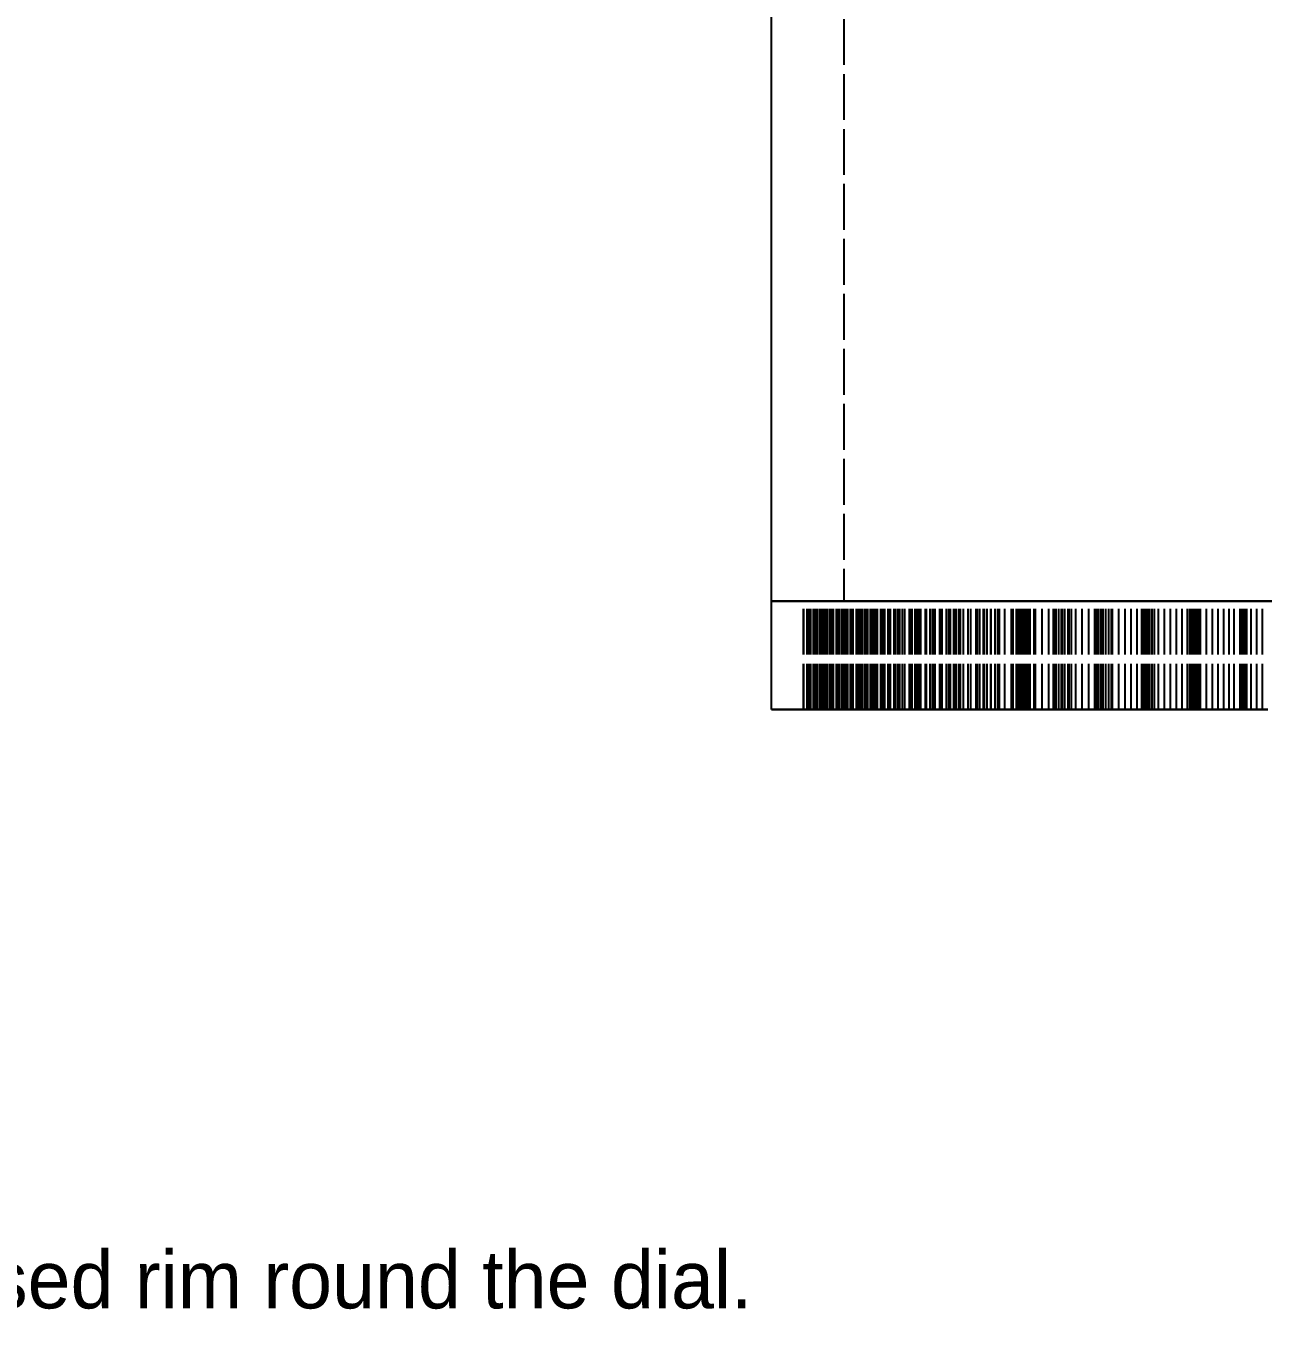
# Model space of a CAD drawing. Header units: millimetres. Extents: x -31 to 149, y -20 to 140.
# Drawn here: x 37.32 to 71.68, y -14.9 to 20.95 of the extents above; entities that cross this region are included whole.
import ezdxf

# ---------------------------------------------------------------- set-up
doc = ezdxf.new("R2010")
doc.units = ezdxf.units.MM
doc.linetypes.add('DASHED', pattern=[1.524, 1.27, -0.254])
for name, color, linetype in [('HIDDEN', 8, 'DASHED'), ('TEXT', 7, 'CONTINUOUS'), ('VISIBLE', 7, 'CONTINUOUS')]:
    doc.layers.add(name, color=color, linetype=linetype)

msp = doc.modelspace()

# ---------------------------------------------------------------- linework, layer by layer
at = {"layer": 'HIDDEN'}
for points in [[(60, 44), (60, 5)], [(71.71429, 5), (70.95238, 5), (70.19048, 5), (69.42857, 5), (68.66667, 5), (67.90476, 5), (67.14286, 5), (66.38095, 5), (65.61905, 5), (64.85714, 5), (64.09524, 5), (63.33333, 5), (62.57143, 5), (61.80952, 5), (61.04762, 5), (60.28571, 5), (59.52381, 5), (58.7619, 5), (58, 5)], [(71.71429, 5), (70.95238, 5), (70.19048, 5), (69.42857, 5), (68.66667, 5), (67.90476, 5), (67.14286, 5), (66.38095, 5), (65.61905, 5), (64.85714, 5), (64.09524, 5), (63.33333, 5), (62.57143, 5), (61.80952, 5), (61.04762, 5), (60.28571, 5), (59.52381, 5), (58.7619, 5), (58, 5)], [(58.89577, 5), (58.88369, 5)], [(58.88369, 5), (59.06905, 5)], [(59.06905, 5), (58.88369, 5)], [(58.88369, 5), (58.89577, 5)], [(58.88369, 2), (58.88369, 5)], [(58.88369, 2), (58.88369, 5)], [(59.08666, 5), (58.89577, 5)], [(58.89577, 5), (59.08666, 5)], [(58.89577, 2), (58.89577, 5)], [(58.89577, 2), (58.89577, 5)], [(59.02041, 5), (58.98424, 5)], [(58.98424, 5), (59.16316, 5)], [(59.16316, 5), (58.98424, 5)], [(58.98424, 5), (59.02041, 5)], [(58.98424, 2), (58.98424, 5)], [(58.98424, 2), (58.98424, 5)], [(59.21591, 5), (59.02041, 5)], [(59.02041, 5), (59.21591, 5)], [(59.02041, 2), (59.02041, 5)], [(59.02041, 2), (59.02041, 5)], [(59.06905, 5), (59.2548, 5)], [(59.2548, 5), (59.06905, 5)], [(59.06905, 2), (59.06905, 5)], [(59.06905, 2), (59.06905, 5)], [(59.2776, 5), (59.08666, 5)], [(59.08666, 5), (59.2776, 5)], [(59.08666, 2), (59.08666, 5)], [(59.08666, 2), (59.08666, 5)], [(59.16316, 5), (59.34282, 5)], [(59.34282, 5), (59.16316, 5)], [(59.16316, 2), (59.16316, 5)], [(59.16316, 2), (59.16316, 5)], [(59.25701, 5), (59.19691, 5)], [(59.19691, 5), (59.36853, 5)], [(59.36853, 5), (59.19691, 5)], [(59.19691, 5), (59.25701, 5)], [(59.19691, 2), (59.19691, 5)], [(59.19691, 2), (59.19691, 5)], [(59.4111, 5), (59.21591, 5)], [(59.21591, 5), (59.4111, 5)], [(59.21591, 2), (59.21591, 5)], [(59.21591, 2), (59.21591, 5)], [(59.2548, 5), (59.4409, 5)], [(59.4409, 5), (59.2548, 5)], [(59.2548, 2), (59.2548, 5)], [(59.2548, 2), (59.2548, 5)], [(59.45615, 5), (59.25701, 5)], [(59.25701, 5), (59.45615, 5)], [(59.25701, 2), (59.25701, 5)], [(59.25701, 2), (59.25701, 5)], [(59.46853, 5), (59.2776, 5)], [(59.2776, 5), (59.46853, 5)], [(59.2776, 2), (59.2776, 5)], [(59.2776, 2), (59.2776, 5)], [(59.34282, 5), (59.52318, 5)], [(59.52318, 5), (59.34282, 5)], [(59.34282, 2), (59.34282, 5)], [(59.34282, 2), (59.34282, 5)], [(59.36853, 5), (59.54122, 5)], [(59.54122, 5), (59.36853, 5)], [(59.36853, 2), (59.36853, 5)], [(59.36853, 2), (59.36853, 5)], [(59.60592, 5), (59.4111, 5)], [(59.4111, 5), (59.60592, 5)], [(59.4111, 2), (59.4111, 5)], [(59.4111, 2), (59.4111, 5)], [(59.4409, 5), (59.62731, 5)], [(59.62731, 5), (59.4409, 5)], [(59.4409, 2), (59.4409, 5)], [(59.4409, 2), (59.4409, 5)], [(59.65465, 5), (59.45615, 5)], [(59.45615, 5), (59.65465, 5)], [(59.45615, 2), (59.45615, 5)], [(59.45615, 2), (59.45615, 5)], [(59.65939, 5), (59.46853, 5)], [(59.46853, 5), (59.65939, 5)], [(59.46853, 2), (59.46853, 5)], [(59.46853, 2), (59.46853, 5)], [(59.60441, 5), (59.52067, 5)], [(59.52067, 5), (59.68415, 5)], [(59.68415, 5), (59.52067, 5)], [(59.52067, 5), (59.60441, 5)], [(59.52067, 2), (59.52067, 5)], [(59.52067, 2), (59.52067, 5)], [(59.52318, 5), (59.70422, 5)], [(59.70422, 5), (59.52318, 5)], [(59.52318, 2), (59.52318, 5)], [(59.52318, 2), (59.52318, 5)], [(59.54122, 5), (59.71497, 5)], [(59.71497, 5), (59.54122, 5)], [(59.54122, 2), (59.54122, 5)], [(59.54122, 2), (59.54122, 5)], [(59.80623, 5), (59.60441, 5)], [(59.60441, 5), (59.80623, 5)], [(59.60441, 2), (59.60441, 5)], [(59.60441, 2), (59.60441, 5)], [(59.80031, 5), (59.60592, 5)], [(59.60592, 5), (59.80031, 5)], [(59.60592, 2), (59.60592, 5)], [(59.60592, 2), (59.60592, 5)], [(59.62731, 5), (59.81398, 5)], [(59.81398, 5), (59.62731, 5)], [(59.62731, 2), (59.62731, 5)], [(59.62731, 2), (59.62731, 5)], [(59.85242, 5), (59.65465, 5)], [(59.65465, 5), (59.85242, 5)], [(59.65465, 2), (59.65465, 5)], [(59.65465, 2), (59.65465, 5)], [(59.85013, 5), (59.65939, 5)], [(59.65939, 5), (59.85013, 5)], [(59.65939, 2), (59.65939, 5)], [(59.65939, 2), (59.65939, 5)], [(59.68415, 5), (59.84903, 5)], [(59.84903, 5), (59.68415, 5)], [(59.68415, 2), (59.68415, 5)], [(59.68415, 2), (59.68415, 5)], [(59.70422, 5), (59.88593, 5)], [(59.88593, 5), (59.70422, 5)], [(59.70422, 2), (59.70422, 5)], [(59.70422, 2), (59.70422, 5)], [(59.71497, 5), (59.88976, 5)], [(59.88976, 5), (59.71497, 5)], [(59.71497, 2), (59.71497, 5)], [(59.71497, 2), (59.71497, 5)], [(59.99418, 5), (59.80031, 5)], [(59.80031, 5), (59.99418, 5)], [(59.80031, 2), (59.80031, 5)], [(59.80031, 2), (59.80031, 5)], [(60.00706, 5), (59.80623, 5)], [(59.80623, 5), (60.00706, 5)], [(59.80623, 2), (59.80623, 5)], [(59.80623, 2), (59.80623, 5)], [(59.81398, 5), (60.00089, 5)], [(60.00089, 5), (59.81398, 5)], [(59.81398, 2), (59.81398, 5)], [(59.81398, 2), (59.81398, 5)], [(59.84903, 5), (60.01532, 5)], [(60.01532, 5), (59.84903, 5)], [(59.84903, 2), (59.84903, 5)], [(59.84903, 2), (59.84903, 5)], [(60.04068, 5), (59.85013, 5)], [(59.85013, 5), (60.04068, 5)], [(59.85013, 2), (59.85013, 5)], [(59.85013, 2), (59.85013, 5)], [(60.04939, 5), (59.85242, 5)], [(59.85242, 5), (60.04939, 5)], [(59.85242, 2), (59.85242, 5)], [(59.85242, 2), (59.85242, 5)], [(59.88593, 5), (60.06828, 5)], [(60.06828, 5), (59.88593, 5)], [(59.88593, 2), (59.88593, 5)], [(59.88593, 2), (59.88593, 5)], [(59.88976, 5), (60.06561, 5)], [(60.06561, 5), (59.88976, 5)], [(59.88976, 2), (59.88976, 5)], [(59.88976, 2), (59.88976, 5)], [(60.06091, 5), (59.95396, 5)], [(59.95396, 5), (60.1085, 5)], [(60.1085, 5), (59.95396, 5)], [(59.95396, 5), (60.06091, 5)], [(59.95396, 2), (59.95396, 5)], [(59.95396, 2), (59.95396, 5)], [(60.18745, 5), (59.99418, 5)], [(59.99418, 5), (60.18745, 5)], [(59.99418, 2), (59.99418, 5)], [(59.99418, 2), (59.99418, 5)], [(71.87302, 5), (71.1746, 5), (70.47619, 5), (69.77778, 5), (69.07937, 5), (68.38095, 5), (67.68254, 5), (66.98413, 5), (66.28571, 5), (65.5873, 5), (64.88889, 5), (64.19048, 5), (63.49206, 5), (62.79365, 5), (62.09524, 5), (61.39683, 5), (60.69841, 5), (60, 5)], [(60, 5), (60.34921, 5), (60.69841, 5), (61.04762, 5), (61.39683, 5), (61.74603, 5), (62.09524, 5), (62.44444, 5), (62.79365, 5), (63.14286, 5), (63.49206, 5), (63.84127, 5), (64.19048, 5), (64.53968, 5), (64.88889, 5), (65.2381, 5), (65.5873, 5), (65.93651, 5), (66.28571, 5), (66.63492, 5), (66.98413, 5), (67.33333, 5), (67.68254, 5), (68.03175, 5), (68.38095, 5), (68.73016, 5), (69.07937, 5), (69.42857, 5), (69.77778, 5), (70.12698, 5), (70.47619, 5), (70.8254, 5), (71.1746, 5), (71.52381, 5), (71.87302, 5)], [(60.00089, 2), (60.00089, 5)], [(60.00089, 2), (60.00089, 5)], [(60.20682, 5), (60.00706, 5)], [(60.00706, 5), (60.20682, 5)], [(60.00706, 2), (60.00706, 5)], [(60.00706, 2), (60.00706, 5)], [(60.01532, 5), (60.18302, 5)], [(60.18302, 5), (60.01532, 5)], [(60.01532, 2), (60.01532, 5)], [(60.01532, 2), (60.01532, 5)], [(60.06828, 5), (60.04068, 5)], [(60.04068, 5), (60.06828, 5)], [(60.04068, 2), (60.04068, 5)], [(60.04068, 2), (60.04068, 5)], [(60.24545, 5), (60.04939, 5)], [(60.04939, 5), (60.24545, 5)], [(60.04939, 2), (60.04939, 5)], [(60.04939, 2), (60.04939, 5)], [(60.26443, 5), (60.06091, 5)], [(60.06091, 5), (60.26443, 5)], [(60.06091, 2), (60.06091, 5)], [(60.06091, 2), (60.06091, 5)], [(60.06561, 5), (60.24252, 5)], [(60.24252, 5), (60.06561, 5)], [(60.06561, 2), (60.06561, 5)], [(60.06561, 2), (60.06561, 5)], [(60.06828, 2), (60.06828, 5)], [(60.06828, 2), (60.06828, 5)], [(60.1085, 5), (60.26477, 5)], [(60.26477, 5), (60.1085, 5)], [(60.1085, 2), (60.1085, 5)], [(60.1085, 2), (60.1085, 5)], [(60.18302, 5), (60.35216, 5)], [(60.35216, 5), (60.18302, 5)], [(60.18302, 2), (60.18302, 5)], [(60.18302, 2), (60.18302, 5)], [(60.24252, 5), (60.18745, 5)], [(60.18745, 5), (60.24252, 5)], [(60.18745, 2), (60.18745, 5)], [(60.18745, 2), (60.18745, 5)], [(60.40541, 5), (60.20682, 5)], [(60.20682, 5), (60.40541, 5)], [(60.20682, 2), (60.20682, 5)], [(60.20682, 2), (60.20682, 5)], [(60.24252, 2), (60.24252, 5)], [(60.24252, 2), (60.24252, 5)], [(60.44048, 5), (60.24545, 5)], [(60.24545, 5), (60.44048, 5)], [(60.24545, 2), (60.24545, 5)], [(60.24545, 2), (60.24545, 5)], [(60.46662, 5), (60.26443, 5)], [(60.26443, 5), (60.46662, 5)], [(60.26443, 2), (60.26443, 5)], [(60.26443, 2), (60.26443, 5)], [(60.26477, 5), (60.42278, 5)], [(60.42278, 5), (60.26477, 5)], [(60.26477, 2), (60.26477, 5)], [(60.26477, 2), (60.26477, 5)], [(60.35216, 5), (60.52276, 5)], [(60.52276, 5), (60.35216, 5)], [(60.35216, 2), (60.35216, 5)], [(60.35216, 2), (60.35216, 5)], [(60.6027, 5), (60.40541, 5)], [(60.40541, 5), (60.6027, 5)], [(60.40541, 2), (60.40541, 5)], [(60.40541, 2), (60.40541, 5)], [(60.42278, 5), (60.58257, 5)], [(60.58257, 5), (60.42278, 5)], [(60.42278, 2), (60.42278, 5)], [(60.42278, 2), (60.42278, 5)], [(60.52276, 5), (60.44048, 5)], [(60.44048, 5), (60.52276, 5)], [(60.44048, 2), (60.44048, 5)], [(60.44048, 2), (60.44048, 5)], [(60.6674, 5), (60.46662, 5)], [(60.46662, 5), (60.6674, 5)], [(60.46662, 2), (60.46662, 5)], [(60.46662, 2), (60.46662, 5)], [(60.6243, 5), (60.49465, 5)], [(60.49465, 5), (60.63949, 5)], [(60.63949, 5), (60.49465, 5)], [(60.49465, 5), (60.6243, 5)], [(60.49465, 2), (60.49465, 5)], [(60.49465, 2), (60.49465, 5)], [(60.52276, 2), (60.52276, 5)], [(60.52276, 2), (60.52276, 5)], [(60.58257, 5), (60.74417, 5)], [(60.74417, 5), (60.58257, 5)], [(60.58257, 2), (60.58257, 5)], [(60.58257, 2), (60.58257, 5)], [(60.79856, 5), (60.6027, 5)], [(60.6027, 5), (60.79856, 5)], [(60.6027, 2), (60.6027, 5)], [(60.6027, 2), (60.6027, 5)], [(60.82852, 5), (60.6243, 5)], [(60.6243, 5), (60.82852, 5)], [(60.6243, 2), (60.6243, 5)], [(60.6243, 2), (60.6243, 5)], [(60.63949, 5), (60.78639, 5)], [(60.78639, 5), (60.63949, 5)], [(60.63949, 2), (60.63949, 5)], [(60.63949, 2), (60.63949, 5)], [(60.86663, 5), (60.6674, 5)], [(60.6674, 5), (60.86663, 5)], [(60.6674, 2), (60.6674, 5)], [(60.6674, 2), (60.6674, 5)], [(60.74417, 5), (60.90764, 5)], [(60.90764, 5), (60.74417, 5)], [(60.74417, 2), (60.74417, 5)], [(60.74417, 2), (60.74417, 5)], [(60.78639, 5), (60.93537, 5)], [(60.93537, 5), (60.78639, 5)], [(60.78639, 2), (60.78639, 5)], [(60.78639, 2), (60.78639, 5)], [(60.90764, 5), (60.79856, 5)], [(60.79856, 5), (60.90764, 5)], [(60.79856, 2), (60.79856, 5)], [(60.79856, 2), (60.79856, 5)], [(61.03109, 5), (60.82852, 5)], [(60.82852, 5), (61.03109, 5)], [(60.82852, 2), (60.82852, 5)], [(60.82852, 2), (60.82852, 5)], [(61.0642, 5), (60.86663, 5)], [(60.86663, 5), (61.0642, 5)], [(60.86663, 2), (60.86663, 5)], [(60.86663, 2), (60.86663, 5)], [(60.90764, 2), (60.90764, 5)], [(60.90764, 2), (60.90764, 5)], [(60.93537, 5), (61.08646, 5)], [(61.08646, 5), (60.93537, 5)], [(60.93537, 2), (60.93537, 5)], [(60.93537, 2), (60.93537, 5)], [(61.2319, 5), (61.03109, 5)], [(61.03109, 5), (61.2319, 5)], [(61.03109, 2), (61.03109, 5)], [(61.03109, 2), (61.03109, 5)], [(61.25992, 5), (61.0642, 5)], [(61.0642, 5), (61.25992, 5)], [(61.0642, 2), (61.0642, 5)], [(61.0642, 2), (61.0642, 5)], [(61.08646, 5), (61.23973, 5)], [(61.23973, 5), (61.08646, 5)], [(61.08646, 2), (61.08646, 5)], [(61.08646, 2), (61.08646, 5)], [(61.29183, 5), (61.14011, 5)], [(61.14011, 5), (61.27456, 5)], [(61.27456, 5), (61.14011, 5)], [(61.14011, 5), (61.29183, 5)], [(61.14011, 2), (61.14011, 5)], [(61.14011, 2), (61.14011, 5)], [(61.43082, 5), (61.2319, 5)], [(61.2319, 5), (61.43082, 5)], [(61.2319, 2), (61.2319, 5)], [(61.2319, 2), (61.2319, 5)], [(61.23973, 5), (61.39527, 5)], [(61.39527, 5), (61.23973, 5)], [(61.23973, 2), (61.23973, 5)], [(61.23973, 2), (61.23973, 5)], [(61.39527, 5), (61.25992, 5)], [(61.25992, 5), (61.39527, 5)], [(61.25992, 2), (61.25992, 5)], [(61.25992, 2), (61.25992, 5)], [(61.27456, 5), (61.41137, 5)], [(61.41137, 5), (61.27456, 5)], [(61.27456, 2), (61.27456, 5)], [(61.27456, 2), (61.27456, 5)], [(61.49576, 5), (61.29183, 5)], [(61.29183, 5), (61.49576, 5)], [(61.29183, 2), (61.29183, 5)], [(61.29183, 2), (61.29183, 5)], [(61.39527, 2), (61.39527, 5)], [(61.39527, 2), (61.39527, 5)], [(61.41137, 5), (61.55058, 5)], [(61.55058, 5), (61.41137, 5)], [(61.41137, 2), (61.41137, 5)], [(61.41137, 2), (61.41137, 5)], [(61.62769, 5), (61.43082, 5)], [(61.43082, 5), (61.62769, 5)], [(61.43082, 2), (61.43082, 5)], [(61.43082, 2), (61.43082, 5)], [(61.69772, 5), (61.49576, 5)], [(61.49576, 5), (61.69772, 5)], [(61.49576, 2), (61.49576, 5)], [(61.49576, 2), (61.49576, 5)], [(61.55058, 5), (61.69224, 5)], [(61.69224, 5), (61.55058, 5)], [(61.55058, 2), (61.55058, 5)], [(61.55058, 2), (61.55058, 5)], [(61.82233, 5), (61.62769, 5)], [(61.62769, 5), (61.82233, 5)], [(61.62769, 2), (61.62769, 5)], [(61.62769, 2), (61.62769, 5)], [(61.69224, 5), (61.83644, 5)], [(61.83644, 5), (61.69224, 5)], [(61.69224, 2), (61.69224, 5)], [(61.69224, 2), (61.69224, 5)], [(61.89758, 5), (61.69772, 5)], [(61.69772, 5), (61.89758, 5)], [(61.69772, 2), (61.69772, 5)], [(61.69772, 2), (61.69772, 5)], [(61.98329, 5), (61.82233, 5)], [(61.82233, 5), (61.98329, 5)], [(61.82233, 2), (61.82233, 5)], [(61.82233, 2), (61.82233, 5)], [(61.83644, 5), (61.98329, 5)], [(61.98329, 5), (61.83644, 5)], [(61.83644, 2), (61.83644, 5)], [(61.83644, 2), (61.83644, 5)], [(62.06025, 5), (61.88719, 5)], [(61.88719, 5), (62.01059, 5)], [(62.01059, 5), (61.88719, 5)], [(61.88719, 5), (62.06025, 5)], [(61.88719, 2), (61.88719, 5)], [(61.88719, 2), (61.88719, 5)], [(62.09521, 5), (61.89758, 5)], [(61.89758, 5), (62.09521, 5)], [(61.89758, 2), (61.89758, 5)], [(61.89758, 2), (61.89758, 5)], [(61.98329, 2), (61.98329, 5)], [(61.98329, 2), (61.98329, 5)], [(62.01059, 5), (62.13665, 5)], [(62.13665, 5), (62.01059, 5)], [(62.01059, 2), (62.01059, 5)], [(62.01059, 2), (62.01059, 5)], [(62.2629, 5), (62.06025, 5)], [(62.06025, 5), (62.2629, 5)], [(62.06025, 2), (62.06025, 5)], [(62.06025, 2), (62.06025, 5)], [(62.29044, 5), (62.09521, 5)], [(62.09521, 5), (62.29044, 5)], [(62.09521, 2), (62.09521, 5)], [(62.09521, 2), (62.09521, 5)], [(62.13665, 5), (62.26541, 5)], [(62.26541, 5), (62.13665, 5)], [(62.13665, 2), (62.13665, 5)], [(62.13665, 2), (62.13665, 5)], [(62.46326, 5), (62.2629, 5)], [(62.2629, 5), (62.46326, 5)], [(62.2629, 2), (62.2629, 5)], [(62.2629, 2), (62.2629, 5)], [(62.26541, 5), (62.39696, 5)], [(62.39696, 5), (62.26541, 5)], [(62.26541, 2), (62.26541, 5)], [(62.26541, 2), (62.26541, 5)], [(62.48305, 5), (62.29044, 5)], [(62.29044, 5), (62.48305, 5)], [(62.29044, 2), (62.29044, 5)], [(62.29044, 2), (62.29044, 5)], [(62.39696, 5), (62.53139, 5)], [(62.53139, 5), (62.39696, 5)], [(62.39696, 2), (62.39696, 5)], [(62.39696, 2), (62.39696, 5)], [(62.6612, 5), (62.46326, 5)], [(62.46326, 5), (62.6612, 5)], [(62.46326, 2), (62.46326, 5)], [(62.46326, 2), (62.46326, 5)], [(62.66883, 5), (62.48305, 5)], [(62.48305, 5), (62.66883, 5)], [(62.48305, 2), (62.48305, 5)], [(62.48305, 2), (62.48305, 5)], [(62.53139, 5), (62.66883, 5)], [(62.66883, 5), (62.53139, 5)], [(62.53139, 2), (62.53139, 5)], [(62.53139, 2), (62.53139, 5)], [(62.85658, 5), (62.6612, 5)], [(62.6612, 5), (62.85658, 5)], [(62.6612, 2), (62.6612, 5)], [(62.6612, 2), (62.6612, 5)], [(62.66883, 2), (62.66883, 5)], [(62.66883, 2), (62.66883, 5)], [(62.92582, 5), (62.73227, 5)], [(62.73227, 5), (62.84402, 5)], [(62.84402, 5), (62.73227, 5)], [(62.73227, 5), (62.92582, 5)], [(62.73227, 2), (62.73227, 5)], [(62.73227, 2), (62.73227, 5)], [(62.84402, 5), (62.9587, 5)], [(62.9587, 5), (62.84402, 5)], [(62.84402, 2), (62.84402, 5)], [(62.84402, 2), (62.84402, 5)], [(63.0492, 5), (62.85658, 5)], [(62.85658, 5), (63.0492, 5)], [(62.85658, 2), (62.85658, 5)], [(62.85658, 2), (62.85658, 5)], [(63.12619, 5), (62.92582, 5)], [(62.92582, 5), (63.12619, 5)], [(62.92582, 2), (62.92582, 5)], [(62.92582, 2), (62.92582, 5)], [(62.9587, 5), (63.07639, 5)], [(63.07639, 5), (62.9587, 5)], [(62.9587, 2), (62.9587, 5)], [(62.9587, 2), (62.9587, 5)], [(63.23884, 5), (63.0492, 5)], [(63.0492, 5), (63.23884, 5)], [(63.0492, 2), (63.0492, 5)], [(63.0492, 2), (63.0492, 5)], [(63.07639, 5), (63.19718, 5)], [(63.19718, 5), (63.07639, 5)], [(63.07639, 2), (63.07639, 5)], [(63.07639, 2), (63.07639, 5)], [(63.32398, 5), (63.12619, 5)], [(63.12619, 5), (63.32398, 5)], [(63.12619, 2), (63.12619, 5)], [(63.12619, 2), (63.12619, 5)], [(63.19718, 5), (63.32118, 5)], [(63.32118, 5), (63.19718, 5)], [(63.19718, 2), (63.19718, 5)], [(63.19718, 2), (63.19718, 5)], [(63.44855, 5), (63.23884, 5)], [(63.23884, 5), (63.44855, 5)], [(63.23884, 2), (63.23884, 5)], [(63.23884, 2), (63.23884, 5)], [(63.32118, 5), (63.44855, 5)], [(63.44855, 5), (63.32118, 5)], [(63.32118, 2), (63.32118, 5)], [(63.32118, 2), (63.32118, 5)], [(63.51904, 5), (63.32398, 5)], [(63.32398, 5), (63.51904, 5)], [(63.32398, 2), (63.32398, 5)], [(63.32398, 2), (63.32398, 5)], [(63.44855, 2), (63.44855, 5)], [(63.44855, 2), (63.44855, 5)], [(63.71122, 5), (63.51904, 5)], [(63.51904, 5), (63.71122, 5)], [(63.51904, 2), (63.51904, 5)], [(63.51904, 2), (63.51904, 5)], [(63.88431, 5), (63.67122, 5)], [(63.67122, 5), (63.77076, 5)], [(63.77076, 5), (63.67122, 5)], [(63.67122, 5), (63.88431, 5)], [(63.67122, 2), (63.67122, 5)], [(63.67122, 2), (63.67122, 5)], [(63.9003, 5), (63.71122, 5)], [(63.71122, 5), (63.9003, 5)], [(63.71122, 2), (63.71122, 5)], [(63.71122, 2), (63.71122, 5)], [(63.77076, 5), (63.87352, 5)], [(63.87352, 5), (63.77076, 5)], [(63.77076, 2), (63.77076, 5)], [(63.77076, 2), (63.77076, 5)], [(63.87352, 5), (63.97957, 5)], [(63.97957, 5), (63.87352, 5)], [(63.87352, 2), (63.87352, 5)], [(63.87352, 2), (63.87352, 5)], [(64.08143, 5), (63.88431, 5)], [(63.88431, 5), (64.08143, 5)], [(63.88431, 2), (63.88431, 5)], [(63.88431, 2), (63.88431, 5)], [(64.08604, 5), (63.9003, 5)], [(63.9003, 5), (64.08604, 5)], [(63.9003, 2), (63.9003, 5)], [(63.9003, 2), (63.9003, 5)], [(63.97957, 5), (64.08901, 5)], [(64.08901, 5), (63.97957, 5)], [(63.97957, 2), (63.97957, 5)], [(63.97957, 2), (63.97957, 5)], [(64.27568, 5), (64.08143, 5)], [(64.08143, 5), (64.27568, 5)], [(64.08143, 2), (64.08143, 5)], [(64.08143, 2), (64.08143, 5)], [(64.31865, 5), (64.08604, 5)], [(64.08604, 5), (64.31865, 5)], [(64.08604, 2), (64.08604, 5)], [(64.08604, 2), (64.08604, 5)], [(64.08901, 5), (64.20197, 5)], [(64.20197, 5), (64.08901, 5)], [(64.08901, 2), (64.08901, 5)], [(64.08901, 2), (64.08901, 5)], [(64.20197, 5), (64.31865, 5)], [(64.31865, 5), (64.20197, 5)], [(64.20197, 2), (64.20197, 5)], [(64.20197, 2), (64.20197, 5)], [(64.46692, 5), (64.27568, 5)], [(64.27568, 5), (64.46692, 5)], [(64.27568, 2), (64.27568, 5)], [(64.27568, 2), (64.27568, 5)], [(64.31865, 2), (64.31865, 5)], [(64.31865, 2), (64.31865, 5)], [(64.65495, 5), (64.46692, 5)], [(64.46692, 5), (64.65495, 5)], [(64.46692, 2), (64.46692, 5)], [(64.46692, 2), (64.46692, 5)], [(64.83957, 5), (64.65495, 5)], [(64.65495, 5), (64.83957, 5)], [(64.65495, 2), (64.65495, 5)], [(64.65495, 2), (64.65495, 5)], [(64.93105, 5), (64.69946, 5)], [(64.69946, 5), (64.78632, 5)], [(64.78632, 5), (64.69946, 5)], [(64.69946, 5), (64.93105, 5)], [(64.69946, 2), (64.69946, 5)], [(64.69946, 2), (64.69946, 5)], [(64.78632, 5), (64.87665, 5)], [(64.87665, 5), (64.78632, 5)], [(64.78632, 2), (64.78632, 5)], [(64.78632, 2), (64.78632, 5)], [(65.02052, 5), (64.83957, 5)], [(64.83957, 5), (65.02052, 5)], [(64.83957, 2), (64.83957, 5)], [(64.83957, 2), (64.83957, 5)], [(64.87665, 5), (64.97054, 5)], [(64.97054, 5), (64.87665, 5)], [(64.87665, 2), (64.87665, 5)], [(64.87665, 2), (64.87665, 5)], [(65.12397, 5), (64.93105, 5)], [(64.93105, 5), (65.12397, 5)], [(64.93105, 2), (64.93105, 5)], [(64.93105, 2), (64.93105, 5)], [(64.97054, 5), (65.0681, 5)], [(65.0681, 5), (64.97054, 5)], [(64.97054, 2), (64.97054, 5)], [(64.97054, 2), (64.97054, 5)], [(65.27489, 5), (65.02052, 5)], [(65.02052, 5), (65.27489, 5)], [(65.02052, 2), (65.02052, 5)], [(65.02052, 2), (65.02052, 5)], [(65.0681, 5), (65.16948, 5)], [(65.16948, 5), (65.0681, 5)], [(65.0681, 2), (65.0681, 5)], [(65.0681, 2), (65.0681, 5)], [(65.31374, 5), (65.12397, 5)], [(65.12397, 5), (65.31374, 5)], [(65.12397, 2), (65.12397, 5)], [(65.12397, 2), (65.12397, 5)], [(65.16948, 5), (65.27489, 5)], [(65.27489, 5), (65.16948, 5)], [(65.16948, 2), (65.16948, 5)], [(65.16948, 2), (65.16948, 5)], [(65.27489, 2), (65.27489, 5)], [(65.27489, 2), (65.27489, 5)], [(65.50021, 5), (65.31374, 5)], [(65.31374, 5), (65.50021, 5)], [(65.31374, 2), (65.31374, 5)], [(65.31374, 2), (65.31374, 5)], [(65.68319, 5), (65.50021, 5)], [(65.50021, 5), (65.68319, 5)], [(65.50021, 2), (65.50021, 5)], [(65.50021, 2), (65.50021, 5)], [(65.86245, 5), (65.68319, 5)], [(65.68319, 5), (65.86245, 5)], [(65.68319, 2), (65.68319, 5)], [(65.68319, 2), (65.68319, 5)], [(66.06096, 5), (65.81199, 5)], [(65.81199, 5), (65.88575, 5)], [(65.88575, 5), (65.81199, 5)], [(65.81199, 5), (66.06096, 5)], [(65.81199, 2), (65.81199, 5)], [(65.81199, 2), (65.81199, 5)], [(66.03772, 5), (65.86245, 5)], [(65.86245, 5), (66.03772, 5)], [(65.86245, 2), (65.86245, 5)], [(65.86245, 2), (65.86245, 5)], [(65.88575, 5), (65.96321, 5)], [(65.96321, 5), (65.88575, 5)], [(65.88575, 2), (65.88575, 5)], [(65.88575, 2), (65.88575, 5)], [(65.96321, 5), (66.04447, 5)], [(66.04447, 5), (65.96321, 5)], [(65.96321, 2), (65.96321, 5)], [(65.96321, 2), (65.96321, 5)], [(66.31261, 5), (66.03772, 5)], [(66.03772, 5), (66.31261, 5)], [(66.03772, 2), (66.03772, 5)], [(66.03772, 2), (66.03772, 5)], [(66.04447, 5), (66.12967, 5)], [(66.12967, 5), (66.04447, 5)], [(66.04447, 2), (66.04447, 5)], [(66.04447, 2), (66.04447, 5)], [(66.24873, 5), (66.06096, 5)], [(66.06096, 5), (66.24873, 5)], [(66.06096, 2), (66.06096, 5)], [(66.06096, 2), (66.06096, 5)], [(66.12967, 5), (66.21898, 5)], [(66.21898, 5), (66.12967, 5)], [(66.12967, 2), (66.12967, 5)], [(66.12967, 2), (66.12967, 5)], [(66.21898, 5), (66.31261, 5)], [(66.31261, 5), (66.21898, 5)], [(66.21898, 2), (66.21898, 5)], [(66.21898, 2), (66.21898, 5)], [(66.43309, 5), (66.24873, 5)], [(66.24873, 5), (66.43309, 5)], [(66.24873, 2), (66.24873, 5)], [(66.24873, 2), (66.24873, 5)], [(66.31261, 2), (66.31261, 5)], [(66.31261, 2), (66.31261, 5)], [(66.61389, 5), (66.43309, 5)], [(66.43309, 5), (66.61389, 5)], [(66.43309, 2), (66.43309, 5)], [(66.43309, 2), (66.43309, 5)], [(66.79092, 5), (66.61389, 5)], [(66.61389, 5), (66.79092, 5)], [(66.61389, 2), (66.61389, 5)], [(66.61389, 2), (66.61389, 5)], [(66.96395, 5), (66.79092, 5)], [(66.79092, 5), (66.96395, 5)], [(66.79092, 2), (66.79092, 5)], [(66.79092, 2), (66.79092, 5)], [(67.13268, 5), (66.96395, 5)], [(66.96395, 5), (67.13268, 5)], [(66.96395, 2), (66.96395, 5)], [(66.96395, 2), (66.96395, 5)], [(67.26852, 5), (67.00338, 5)], [(67.00338, 5), (67.06368, 5)], [(67.06368, 5), (67.00338, 5)], [(67.00338, 5), (67.26852, 5)], [(67.00338, 2), (67.00338, 5)], [(67.00338, 2), (67.00338, 5)], [(67.06368, 5), (67.12789, 5)], [(67.12789, 5), (67.06368, 5)], [(67.06368, 2), (67.06368, 5)], [(67.06368, 2), (67.06368, 5)], [(67.12789, 5), (67.19614, 5)], [(67.19614, 5), (67.12789, 5)], [(67.12789, 2), (67.12789, 5)], [(67.12789, 2), (67.12789, 5)], [(67.42676, 5), (67.13268, 5)], [(67.13268, 5), (67.42676, 5)], [(67.13268, 2), (67.13268, 5)], [(67.13268, 2), (67.13268, 5)], [(67.19614, 5), (67.26857, 5)], [(67.26857, 5), (67.19614, 5)], [(67.19614, 2), (67.19614, 5)], [(67.19614, 2), (67.19614, 5)], [(67.45023, 5), (67.26852, 5)], [(67.26852, 5), (67.45023, 5)], [(67.26852, 2), (67.26852, 5)], [(67.26852, 2), (67.26852, 5)], [(67.26857, 5), (67.34536, 5)], [(67.34536, 5), (67.26857, 5)], [(67.26857, 2), (67.26857, 5)], [(67.26857, 2), (67.26857, 5)], [(67.34536, 5), (67.42676, 5)], [(67.42676, 5), (67.34536, 5)], [(67.34536, 2), (67.34536, 5)], [(67.34536, 2), (67.34536, 5)], [(67.42676, 2), (67.42676, 5)], [(67.42676, 2), (67.42676, 5)], [(67.62829, 5), (67.45023, 5)], [(67.45023, 5), (67.62829, 5)], [(67.45023, 2), (67.45023, 5)], [(67.45023, 2), (67.45023, 5)], [(67.80253, 5), (67.62829, 5)], [(67.62829, 5), (67.80253, 5)], [(67.62829, 2), (67.62829, 5)], [(67.62829, 2), (67.62829, 5)], [(67.97275, 5), (67.80253, 5)], [(67.80253, 5), (67.97275, 5)], [(67.80253, 2), (67.80253, 5)], [(67.80253, 2), (67.80253, 5)], [(68.13871, 5), (67.97275, 5)], [(67.97275, 5), (68.13871, 5)], [(67.97275, 2), (67.97275, 5)], [(67.97275, 2), (67.97275, 5)], [(68.30008, 5), (68.13871, 5)], [(68.13871, 5), (68.30008, 5)], [(68.13871, 2), (68.13871, 5)], [(68.13871, 2), (68.13871, 5)], [(68.54785, 5), (68.26784, 5)], [(68.26784, 5), (68.31437, 5)], [(68.31437, 5), (68.26784, 5)], [(68.26784, 5), (68.54785, 5)], [(68.26784, 2), (68.26784, 5)], [(68.26784, 2), (68.26784, 5)], [(68.61191, 5), (68.30008, 5)], [(68.30008, 5), (68.61191, 5)], [(68.30008, 2), (68.30008, 5)], [(68.30008, 2), (68.30008, 5)], [(68.31437, 5), (68.36503, 5)], [(68.36503, 5), (68.31437, 5)], [(68.31437, 2), (68.31437, 5)], [(68.31437, 2), (68.31437, 5)], [(68.36503, 5), (68.41993, 5)], [(68.41993, 5), (68.36503, 5)], [(68.36503, 2), (68.36503, 5)], [(68.36503, 2), (68.36503, 5)], [(68.41993, 5), (68.47924, 5)], [(68.47924, 5), (68.41993, 5)], [(68.41993, 2), (68.41993, 5)], [(68.41993, 2), (68.41993, 5)], [(68.47924, 5), (68.54314, 5)], [(68.54314, 5), (68.47924, 5)], [(68.47924, 2), (68.47924, 5)], [(68.47924, 2), (68.47924, 5)], [(68.54314, 5), (68.61191, 5)], [(68.61191, 5), (68.54314, 5)], [(68.54314, 2), (68.54314, 5)], [(68.54314, 2), (68.54314, 5)], [(68.72261, 5), (68.54785, 5)], [(68.54785, 5), (68.72261, 5)], [(68.54785, 2), (68.54785, 5)], [(68.54785, 2), (68.54785, 5)], [(68.61191, 2), (68.61191, 5)], [(68.61191, 2), (68.61191, 5)], [(68.8935, 5), (68.72261, 5)], [(68.72261, 5), (68.8935, 5)], [(68.72261, 2), (68.72261, 5)], [(68.72261, 2), (68.72261, 5)], [(69.06034, 5), (68.8935, 5)], [(68.8935, 5), (69.06034, 5)], [(68.8935, 2), (68.8935, 5)], [(68.8935, 2), (68.8935, 5)], [(69.22292, 5), (69.06034, 5)], [(69.06034, 5), (69.22292, 5)], [(69.06034, 2), (69.06034, 5)], [(69.06034, 2), (69.06034, 5)], [(69.38099, 5), (69.22292, 5)], [(69.22292, 5), (69.38099, 5)], [(69.22292, 2), (69.22292, 5)], [(69.22292, 2), (69.22292, 5)], [(69.53422, 5), (69.38099, 5)], [(69.38099, 5), (69.53422, 5)], [(69.38099, 2), (69.38099, 5)], [(69.38099, 2), (69.38099, 5)], [(69.86229, 5), (69.53422, 5)], [(69.53422, 5), (69.86229, 5)], [(69.53422, 2), (69.53422, 5)], [(69.53422, 2), (69.53422, 5)], [(69.89272, 5), (69.5992, 5)], [(69.5992, 5), (69.63175, 5)], [(69.63175, 5), (69.5992, 5)], [(69.5992, 5), (69.89272, 5)], [(69.5992, 2), (69.5992, 5)], [(69.5992, 2), (69.5992, 5)], [(69.63175, 5), (69.6686, 5)], [(69.6686, 5), (69.63175, 5)], [(69.63175, 2), (69.63175, 5)], [(69.63175, 2), (69.63175, 5)], [(69.6686, 5), (69.70989, 5)], [(69.70989, 5), (69.6686, 5)], [(69.6686, 2), (69.6686, 5)], [(69.6686, 2), (69.6686, 5)], [(69.70989, 5), (69.75578, 5)], [(69.75578, 5), (69.70989, 5)], [(69.70989, 2), (69.70989, 5)], [(69.70989, 2), (69.70989, 5)], [(69.75578, 5), (69.80648, 5)], [(69.80648, 5), (69.75578, 5)], [(69.75578, 2), (69.75578, 5)], [(69.75578, 2), (69.75578, 5)], [(69.80648, 5), (69.86229, 5)], [(69.86229, 5), (69.80648, 5)], [(69.80648, 2), (69.80648, 5)], [(69.80648, 2), (69.80648, 5)], [(69.86229, 2), (69.86229, 5)], [(69.86229, 2), (69.86229, 5)], [(70.05968, 5), (69.89272, 5)], [(69.89272, 5), (70.05968, 5)], [(69.89272, 2), (69.89272, 5)], [(69.89272, 2), (69.89272, 5)], [(70.22256, 5), (70.05968, 5)], [(70.05968, 5), (70.22256, 5)], [(70.05968, 2), (70.05968, 5)], [(70.05968, 2), (70.05968, 5)], [(70.38119, 5), (70.22256, 5)], [(70.22256, 5), (70.38119, 5)], [(70.22256, 2), (70.22256, 5)], [(70.22256, 2), (70.22256, 5)], [(70.53534, 5), (70.38119, 5)], [(70.38119, 5), (70.53534, 5)], [(70.38119, 2), (70.38119, 5)], [(70.38119, 2), (70.38119, 5)], [(70.68475, 5), (70.53534, 5)], [(70.53534, 5), (70.68475, 5)], [(70.53534, 2), (70.53534, 5)], [(70.53534, 2), (70.53534, 5)], [(70.82909, 5), (70.68475, 5)], [(70.68475, 5), (70.82909, 5)], [(70.68475, 2), (70.68475, 5)], [(70.68475, 2), (70.68475, 5)], [(71.1718, 5), (70.82909, 5)], [(70.82909, 5), (71.1718, 5)], [(70.82909, 2), (70.82909, 5)], [(70.82909, 2), (70.82909, 5)], [(71.29657, 5), (70.99097, 5)], [(70.99097, 5), (71.00938, 5)], [(71.00938, 5), (70.99097, 5)], [(70.99097, 5), (71.29657, 5)], [(70.99097, 2), (70.99097, 5)], [(70.99097, 2), (70.99097, 5)], [(71.00938, 5), (71.03224, 5)], [(71.03224, 5), (71.00938, 5)], [(71.00938, 2), (71.00938, 5)], [(71.00938, 2), (71.00938, 5)], [(71.03224, 5), (71.05972, 5)], [(71.05972, 5), (71.03224, 5)], [(71.03224, 2), (71.03224, 5)], [(71.03224, 2), (71.03224, 5)], [(71.05972, 5), (71.09197, 5)], [(71.09197, 5), (71.05972, 5)], [(71.05972, 2), (71.05972, 5)], [(71.05972, 2), (71.05972, 5)], [(71.09197, 5), (71.12923, 5)], [(71.12923, 5), (71.09197, 5)], [(71.09197, 2), (71.09197, 5)], [(71.09197, 2), (71.09197, 5)], [(71.12923, 5), (71.1718, 5)], [(71.1718, 5), (71.12923, 5)], [(71.12923, 2), (71.12923, 5)], [(71.12923, 2), (71.12923, 5)], [(71.1718, 2), (71.1718, 5)], [(71.1718, 2), (71.1718, 5)], [(71.45492, 5), (71.29657, 5)], [(71.29657, 5), (71.45492, 5)], [(71.29657, 2), (71.29657, 5)], [(71.29657, 2), (71.29657, 5)], [(71.609, 5), (71.45492, 5)], [(71.45492, 5), (71.609, 5)], [(71.45492, 2), (71.45492, 5)], [(71.45492, 2), (71.45492, 5)], [(71.75864, 5), (71.609, 5)], [(71.609, 5), (71.75864, 5)], [(71.609, 2), (71.609, 5)], [(71.609, 2), (71.609, 5)], [(71.71429, 2), (70.95238, 2), (70.19048, 2), (69.42857, 2), (68.66667, 2), (67.90476, 2), (67.14286, 2), (66.38095, 2), (65.61905, 2), (64.85714, 2), (64.09524, 2), (63.33333, 2), (62.57143, 2), (61.80952, 2), (61.04762, 2), (60.28571, 2), (59.52381, 2), (58.7619, 2), (58, 2)], [(58.89577, 2), (58.88369, 2)], [(58.88369, 2), (59.06905, 2)], [(59.06905, 2), (58.88369, 2)], [(58.88369, 2), (58.89577, 2)], [(59.08666, 2), (58.89577, 2)], [(58.89577, 2), (59.08666, 2)], [(59.02041, 2), (58.98424, 2)], [(58.98424, 2), (59.16316, 2)], [(59.16316, 2), (58.98424, 2)], [(58.98424, 2), (59.02041, 2)], [(59.21591, 2), (59.02041, 2)], [(59.02041, 2), (59.21591, 2)], [(59.06905, 2), (59.2548, 2)], [(59.2548, 2), (59.06905, 2)], [(59.2776, 2), (59.08666, 2)], [(59.08666, 2), (59.2776, 2)], [(59.16316, 2), (59.34282, 2)], [(59.34282, 2), (59.16316, 2)], [(59.25701, 2), (59.19691, 2)], [(59.19691, 2), (59.36853, 2)], [(59.36853, 2), (59.19691, 2)], [(59.19691, 2), (59.25701, 2)], [(59.4111, 2), (59.21591, 2)], [(59.21591, 2), (59.4111, 2)], [(59.2548, 2), (59.4409, 2)], [(59.4409, 2), (59.2548, 2)], [(59.45615, 2), (59.25701, 2)], [(59.25701, 2), (59.45615, 2)], [(59.46853, 2), (59.2776, 2)], [(59.2776, 2), (59.46853, 2)], [(59.34282, 2), (59.52318, 2)], [(59.52318, 2), (59.34282, 2)], [(59.36853, 2), (59.54122, 2)], [(59.54122, 2), (59.36853, 2)], [(59.60592, 2), (59.4111, 2)], [(59.4111, 2), (59.60592, 2)], [(59.4409, 2), (59.62731, 2)], [(59.62731, 2), (59.4409, 2)], [(59.65465, 2), (59.45615, 2)], [(59.45615, 2), (59.65465, 2)], [(59.65939, 2), (59.46853, 2)], [(59.46853, 2), (59.65939, 2)], [(59.60441, 2), (59.52067, 2)], [(59.52067, 2), (59.68415, 2)], [(59.68415, 2), (59.52067, 2)], [(59.52067, 2), (59.60441, 2)], [(59.52318, 2), (59.70422, 2)], [(59.70422, 2), (59.52318, 2)], [(59.54122, 2), (59.71497, 2)], [(59.71497, 2), (59.54122, 2)], [(59.80623, 2), (59.60441, 2)], [(59.60441, 2), (59.80623, 2)], [(59.80031, 2), (59.60592, 2)], [(59.60592, 2), (59.80031, 2)], [(59.62731, 2), (59.81398, 2)], [(59.81398, 2), (59.62731, 2)], [(59.85242, 2), (59.65465, 2)], [(59.65465, 2), (59.85242, 2)], [(59.85013, 2), (59.65939, 2)], [(59.65939, 2), (59.85013, 2)], [(59.68415, 2), (59.84903, 2)], [(59.84903, 2), (59.68415, 2)], [(59.70422, 2), (59.88593, 2)], [(59.88593, 2), (59.70422, 2)], [(59.71497, 2), (59.88976, 2)], [(59.88976, 2), (59.71497, 2)], [(59.99418, 2), (59.80031, 2)], [(59.80031, 2), (59.99418, 2)], [(60.00706, 2), (59.80623, 2)], [(59.80623, 2), (60.00706, 2)], [(59.81398, 2), (60.00089, 2)], [(60.00089, 2), (59.81398, 2)], [(59.84903, 2), (60.01532, 2)], [(60.01532, 2), (59.84903, 2)], [(60.04068, 2), (59.85013, 2)], [(59.85013, 2), (60.04068, 2)], [(60.04939, 2), (59.85242, 2)], [(59.85242, 2), (60.04939, 2)], [(59.88593, 2), (60.06828, 2)], [(60.06828, 2), (59.88593, 2)], [(59.88976, 2), (60.06561, 2)], [(60.06561, 2), (59.88976, 2)], [(60.06091, 2), (59.95396, 2)], [(59.95396, 2), (60.1085, 2)], [(60.1085, 2), (59.95396, 2)], [(59.95396, 2), (60.06091, 2)], [(60.18745, 2), (59.99418, 2)], [(59.99418, 2), (60.18745, 2)], [(60.20682, 2), (60.00706, 2)], [(60.00706, 2), (60.20682, 2)], [(60.01532, 2), (60.18302, 2)], [(60.18302, 2), (60.01532, 2)], [(60.06828, 2), (60.04068, 2)], [(60.04068, 2), (60.06828, 2)], [(60.24545, 2), (60.04939, 2)], [(60.04939, 2), (60.24545, 2)], [(60.26443, 2), (60.06091, 2)], [(60.06091, 2), (60.26443, 2)], [(60.06561, 2), (60.24252, 2)], [(60.24252, 2), (60.06561, 2)], [(60.1085, 2), (60.26477, 2)], [(60.26477, 2), (60.1085, 2)], [(60.18302, 2), (60.35216, 2)], [(60.35216, 2), (60.18302, 2)], [(60.24252, 2), (60.18745, 2)], [(60.18745, 2), (60.24252, 2)], [(60.40541, 2), (60.20682, 2)], [(60.20682, 2), (60.40541, 2)], [(60.44048, 2), (60.24545, 2)], [(60.24545, 2), (60.44048, 2)], [(60.46662, 2), (60.26443, 2)], [(60.26443, 2), (60.46662, 2)], [(60.26477, 2), (60.42278, 2)], [(60.42278, 2), (60.26477, 2)], [(60.35216, 2), (60.52276, 2)], [(60.52276, 2), (60.35216, 2)], [(60.6027, 2), (60.40541, 2)], [(60.40541, 2), (60.6027, 2)], [(60.42278, 2), (60.58257, 2)], [(60.58257, 2), (60.42278, 2)], [(60.52276, 2), (60.44048, 2)], [(60.44048, 2), (60.52276, 2)], [(60.6674, 2), (60.46662, 2)], [(60.46662, 2), (60.6674, 2)], [(60.6243, 2), (60.49465, 2)], [(60.49465, 2), (60.63949, 2)], [(60.63949, 2), (60.49465, 2)], [(60.49465, 2), (60.6243, 2)], [(60.58257, 2), (60.74417, 2)], [(60.74417, 2), (60.58257, 2)], [(60.79856, 2), (60.6027, 2)], [(60.6027, 2), (60.79856, 2)], [(60.82852, 2), (60.6243, 2)], [(60.6243, 2), (60.82852, 2)], [(60.63949, 2), (60.78639, 2)], [(60.78639, 2), (60.63949, 2)], [(60.86663, 2), (60.6674, 2)], [(60.6674, 2), (60.86663, 2)], [(60.74417, 2), (60.90764, 2)], [(60.90764, 2), (60.74417, 2)], [(60.78639, 2), (60.93537, 2)], [(60.93537, 2), (60.78639, 2)], [(60.90764, 2), (60.79856, 2)], [(60.79856, 2), (60.90764, 2)], [(61.03109, 2), (60.82852, 2)], [(60.82852, 2), (61.03109, 2)], [(61.0642, 2), (60.86663, 2)], [(60.86663, 2), (61.0642, 2)], [(60.93537, 2), (61.08646, 2)], [(61.08646, 2), (60.93537, 2)], [(61.2319, 2), (61.03109, 2)], [(61.03109, 2), (61.2319, 2)], [(61.25992, 2), (61.0642, 2)], [(61.0642, 2), (61.25992, 2)], [(61.08646, 2), (61.23973, 2)], [(61.23973, 2), (61.08646, 2)], [(61.29183, 2), (61.14011, 2)], [(61.14011, 2), (61.27456, 2)], [(61.27456, 2), (61.14011, 2)], [(61.14011, 2), (61.29183, 2)], [(61.43082, 2), (61.2319, 2)], [(61.2319, 2), (61.43082, 2)], [(61.23973, 2), (61.39527, 2)], [(61.39527, 2), (61.23973, 2)], [(61.39527, 2), (61.25992, 2)], [(61.25992, 2), (61.39527, 2)], [(61.27456, 2), (61.41137, 2)], [(61.41137, 2), (61.27456, 2)], [(61.49576, 2), (61.29183, 2)], [(61.29183, 2), (61.49576, 2)], [(61.41137, 2), (61.55058, 2)], [(61.55058, 2), (61.41137, 2)], [(61.62769, 2), (61.43082, 2)], [(61.43082, 2), (61.62769, 2)], [(61.69772, 2), (61.49576, 2)], [(61.49576, 2), (61.69772, 2)], [(61.55058, 2), (61.69224, 2)], [(61.69224, 2), (61.55058, 2)], [(61.82233, 2), (61.62769, 2)], [(61.62769, 2), (61.82233, 2)], [(61.69224, 2), (61.83644, 2)], [(61.83644, 2), (61.69224, 2)], [(61.89758, 2), (61.69772, 2)], [(61.69772, 2), (61.89758, 2)], [(61.98329, 2), (61.82233, 2)], [(61.82233, 2), (61.98329, 2)], [(61.83644, 2), (61.98329, 2)], [(61.98329, 2), (61.83644, 2)], [(62.06025, 2), (61.88719, 2)], [(61.88719, 2), (62.01059, 2)], [(62.01059, 2), (61.88719, 2)], [(61.88719, 2), (62.06025, 2)], [(62.09521, 2), (61.89758, 2)], [(61.89758, 2), (62.09521, 2)], [(62.01059, 2), (62.13665, 2)], [(62.13665, 2), (62.01059, 2)], [(62.2629, 2), (62.06025, 2)], [(62.06025, 2), (62.2629, 2)], [(62.29044, 2), (62.09521, 2)], [(62.09521, 2), (62.29044, 2)], [(62.13665, 2), (62.26541, 2)], [(62.26541, 2), (62.13665, 2)], [(62.46326, 2), (62.2629, 2)], [(62.2629, 2), (62.46326, 2)], [(62.26541, 2), (62.39696, 2)], [(62.39696, 2), (62.26541, 2)], [(62.48305, 2), (62.29044, 2)], [(62.29044, 2), (62.48305, 2)], [(62.39696, 2), (62.53139, 2)], [(62.53139, 2), (62.39696, 2)], [(62.6612, 2), (62.46326, 2)], [(62.46326, 2), (62.6612, 2)], [(62.66883, 2), (62.48305, 2)], [(62.48305, 2), (62.66883, 2)], [(62.53139, 2), (62.66883, 2)], [(62.66883, 2), (62.53139, 2)], [(62.85658, 2), (62.6612, 2)], [(62.6612, 2), (62.85658, 2)], [(62.92582, 2), (62.73227, 2)], [(62.73227, 2), (62.84402, 2)], [(62.84402, 2), (62.73227, 2)], [(62.73227, 2), (62.92582, 2)], [(62.84402, 2), (62.9587, 2)], [(62.9587, 2), (62.84402, 2)], [(63.0492, 2), (62.85658, 2)], [(62.85658, 2), (63.0492, 2)], [(63.12619, 2), (62.92582, 2)], [(62.92582, 2), (63.12619, 2)], [(62.9587, 2), (63.07639, 2)], [(63.07639, 2), (62.9587, 2)], [(63.23884, 2), (63.0492, 2)], [(63.0492, 2), (63.23884, 2)], [(63.07639, 2), (63.19718, 2)], [(63.19718, 2), (63.07639, 2)], [(63.32398, 2), (63.12619, 2)], [(63.12619, 2), (63.32398, 2)], [(63.19718, 2), (63.32118, 2)], [(63.32118, 2), (63.19718, 2)], [(63.44855, 2), (63.23884, 2)], [(63.23884, 2), (63.44855, 2)], [(63.32118, 2), (63.44855, 2)], [(63.44855, 2), (63.32118, 2)], [(63.51904, 2), (63.32398, 2)], [(63.32398, 2), (63.51904, 2)], [(63.71122, 2), (63.51904, 2)], [(63.51904, 2), (63.71122, 2)], [(63.88431, 2), (63.67122, 2)], [(63.67122, 2), (63.77076, 2)], [(63.77076, 2), (63.67122, 2)], [(63.67122, 2), (63.88431, 2)], [(63.9003, 2), (63.71122, 2)], [(63.71122, 2), (63.9003, 2)], [(63.77076, 2), (63.87352, 2)], [(63.87352, 2), (63.77076, 2)], [(63.87352, 2), (63.97957, 2)], [(63.97957, 2), (63.87352, 2)], [(64.08143, 2), (63.88431, 2)], [(63.88431, 2), (64.08143, 2)], [(64.08604, 2), (63.9003, 2)], [(63.9003, 2), (64.08604, 2)], [(63.97957, 2), (64.08901, 2)], [(64.08901, 2), (63.97957, 2)], [(64.27568, 2), (64.08143, 2)], [(64.08143, 2), (64.27568, 2)], [(64.31865, 2), (64.08604, 2)], [(64.08604, 2), (64.31865, 2)], [(64.08901, 2), (64.20197, 2)], [(64.20197, 2), (64.08901, 2)], [(64.20197, 2), (64.31865, 2)], [(64.31865, 2), (64.20197, 2)], [(64.46692, 2), (64.27568, 2)], [(64.27568, 2), (64.46692, 2)], [(64.65495, 2), (64.46692, 2)], [(64.46692, 2), (64.65495, 2)], [(64.83957, 2), (64.65495, 2)], [(64.65495, 2), (64.83957, 2)], [(64.93105, 2), (64.69946, 2)], [(64.69946, 2), (64.78632, 2)], [(64.78632, 2), (64.69946, 2)], [(64.69946, 2), (64.93105, 2)], [(64.78632, 2), (64.87665, 2)], [(64.87665, 2), (64.78632, 2)], [(65.02052, 2), (64.83957, 2)], [(64.83957, 2), (65.02052, 2)], [(64.87665, 2), (64.97054, 2)], [(64.97054, 2), (64.87665, 2)], [(65.12397, 2), (64.93105, 2)], [(64.93105, 2), (65.12397, 2)], [(64.97054, 2), (65.0681, 2)], [(65.0681, 2), (64.97054, 2)], [(65.27489, 2), (65.02052, 2)], [(65.02052, 2), (65.27489, 2)], [(65.0681, 2), (65.16948, 2)], [(65.16948, 2), (65.0681, 2)], [(65.31374, 2), (65.12397, 2)], [(65.12397, 2), (65.31374, 2)], [(65.16948, 2), (65.27489, 2)], [(65.27489, 2), (65.16948, 2)], [(65.50021, 2), (65.31374, 2)], [(65.31374, 2), (65.50021, 2)], [(65.68319, 2), (65.50021, 2)], [(65.50021, 2), (65.68319, 2)], [(65.86245, 2), (65.68319, 2)], [(65.68319, 2), (65.86245, 2)], [(66.06096, 2), (65.81199, 2)], [(65.81199, 2), (65.88575, 2)], [(65.88575, 2), (65.81199, 2)], [(65.81199, 2), (66.06096, 2)], [(66.03772, 2), (65.86245, 2)], [(65.86245, 2), (66.03772, 2)], [(65.88575, 2), (65.96321, 2)], [(65.96321, 2), (65.88575, 2)], [(65.96321, 2), (66.04447, 2)], [(66.04447, 2), (65.96321, 2)], [(66.31261, 2), (66.03772, 2)], [(66.03772, 2), (66.31261, 2)], [(66.04447, 2), (66.12967, 2)], [(66.12967, 2), (66.04447, 2)], [(66.24873, 2), (66.06096, 2)], [(66.06096, 2), (66.24873, 2)], [(66.12967, 2), (66.21898, 2)], [(66.21898, 2), (66.12967, 2)], [(66.21898, 2), (66.31261, 2)], [(66.31261, 2), (66.21898, 2)], [(66.43309, 2), (66.24873, 2)], [(66.24873, 2), (66.43309, 2)], [(66.61389, 2), (66.43309, 2)], [(66.43309, 2), (66.61389, 2)], [(66.79092, 2), (66.61389, 2)], [(66.61389, 2), (66.79092, 2)], [(66.96395, 2), (66.79092, 2)], [(66.79092, 2), (66.96395, 2)], [(67.13268, 2), (66.96395, 2)], [(66.96395, 2), (67.13268, 2)], [(67.26852, 2), (67.00338, 2)], [(67.00338, 2), (67.06368, 2)], [(67.06368, 2), (67.00338, 2)], [(67.00338, 2), (67.26852, 2)], [(67.06368, 2), (67.12789, 2)], [(67.12789, 2), (67.06368, 2)], [(67.12789, 2), (67.19614, 2)], [(67.19614, 2), (67.12789, 2)], [(67.42676, 2), (67.13268, 2)], [(67.13268, 2), (67.42676, 2)], [(67.19614, 2), (67.26857, 2)], [(67.26857, 2), (67.19614, 2)], [(67.45023, 2), (67.26852, 2)], [(67.26852, 2), (67.45023, 2)], [(67.26857, 2), (67.34536, 2)], [(67.34536, 2), (67.26857, 2)], [(67.34536, 2), (67.42676, 2)], [(67.42676, 2), (67.34536, 2)], [(67.62829, 2), (67.45023, 2)], [(67.45023, 2), (67.62829, 2)], [(67.80253, 2), (67.62829, 2)], [(67.62829, 2), (67.80253, 2)], [(67.97275, 2), (67.80253, 2)], [(67.80253, 2), (67.97275, 2)], [(68.13871, 2), (67.97275, 2)], [(67.97275, 2), (68.13871, 2)], [(68.30008, 2), (68.13871, 2)], [(68.13871, 2), (68.30008, 2)], [(68.54785, 2), (68.26784, 2)], [(68.26784, 2), (68.31437, 2)], [(68.31437, 2), (68.26784, 2)], [(68.26784, 2), (68.54785, 2)], [(68.61191, 2), (68.30008, 2)], [(68.30008, 2), (68.61191, 2)], [(68.31437, 2), (68.36503, 2)], [(68.36503, 2), (68.31437, 2)], [(68.36503, 2), (68.41993, 2)], [(68.41993, 2), (68.36503, 2)], [(68.41993, 2), (68.47924, 2)], [(68.47924, 2), (68.41993, 2)], [(68.47924, 2), (68.54314, 2)], [(68.54314, 2), (68.47924, 2)], [(68.54314, 2), (68.61191, 2)], [(68.61191, 2), (68.54314, 2)], [(68.72261, 2), (68.54785, 2)], [(68.54785, 2), (68.72261, 2)], [(68.8935, 2), (68.72261, 2)], [(68.72261, 2), (68.8935, 2)], [(69.06034, 2), (68.8935, 2)], [(68.8935, 2), (69.06034, 2)], [(69.22292, 2), (69.06034, 2)], [(69.06034, 2), (69.22292, 2)], [(69.38099, 2), (69.22292, 2)], [(69.22292, 2), (69.38099, 2)], [(69.53422, 2), (69.38099, 2)], [(69.38099, 2), (69.53422, 2)], [(69.86229, 2), (69.53422, 2)], [(69.53422, 2), (69.86229, 2)], [(69.89272, 2), (69.5992, 2)], [(69.5992, 2), (69.63175, 2)], [(69.63175, 2), (69.5992, 2)], [(69.5992, 2), (69.89272, 2)], [(69.63175, 2), (69.6686, 2)], [(69.6686, 2), (69.63175, 2)], [(69.6686, 2), (69.70989, 2)], [(69.70989, 2), (69.6686, 2)], [(69.70989, 2), (69.75578, 2)], [(69.75578, 2), (69.70989, 2)], [(69.75578, 2), (69.80648, 2)], [(69.80648, 2), (69.75578, 2)], [(69.80648, 2), (69.86229, 2)], [(69.86229, 2), (69.80648, 2)], [(70.05968, 2), (69.89272, 2)], [(69.89272, 2), (70.05968, 2)], [(70.22256, 2), (70.05968, 2)], [(70.05968, 2), (70.22256, 2)], [(70.38119, 2), (70.22256, 2)], [(70.22256, 2), (70.38119, 2)], [(70.53534, 2), (70.38119, 2)], [(70.38119, 2), (70.53534, 2)], [(70.68475, 2), (70.53534, 2)], [(70.53534, 2), (70.68475, 2)], [(70.82909, 2), (70.68475, 2)], [(70.68475, 2), (70.82909, 2)], [(71.1718, 2), (70.82909, 2)], [(70.82909, 2), (71.1718, 2)], [(71.29657, 2), (70.99097, 2)], [(70.99097, 2), (71.00938, 2)], [(71.00938, 2), (70.99097, 2)], [(70.99097, 2), (71.29657, 2)], [(71.00938, 2), (71.03224, 2)], [(71.03224, 2), (71.00938, 2)], [(71.03224, 2), (71.05972, 2)], [(71.05972, 2), (71.03224, 2)], [(71.05972, 2), (71.09197, 2)], [(71.09197, 2), (71.05972, 2)], [(71.09197, 2), (71.12923, 2)], [(71.12923, 2), (71.09197, 2)], [(71.12923, 2), (71.1718, 2)], [(71.1718, 2), (71.12923, 2)], [(71.45492, 2), (71.29657, 2)], [(71.29657, 2), (71.45492, 2)], [(71.609, 2), (71.45492, 2)], [(71.45492, 2), (71.609, 2)], [(71.75864, 2), (71.609, 2)], [(71.609, 2), (71.75864, 2)]]:
    msp.add_lwpolyline(points, dxfattribs=at)
at = {"layer": 'VISIBLE'}
for points in [[(58, 5), (58, 56.8)], [(58, 5), (58.38095, 5), (58.7619, 5), (59.14286, 5), (59.52381, 5), (59.90476, 5), (60.28571, 5), (60.66667, 5), (61.04762, 5), (61.42857, 5), (61.80952, 5), (62.19048, 5), (62.57143, 5), (62.95238, 5), (63.33333, 5), (63.71429, 5), (64.09524, 5), (64.47619, 5), (64.85714, 5), (65.2381, 5), (65.61905, 5), (66, 5), (66.38095, 5), (66.7619, 5), (67.14286, 5), (67.52381, 5), (67.90476, 5), (68.28571, 5), (68.66667, 5), (69.04762, 5), (69.42857, 5), (69.80952, 5), (70.19048, 5), (70.57143, 5), (70.95238, 5), (71.33333, 5), (71.71429, 5)], [(58, 5), (58.38095, 5), (58.7619, 5), (59.14286, 5), (59.52381, 5), (59.90476, 5), (60.28571, 5), (60.66667, 5), (61.04762, 5), (61.42857, 5), (61.80952, 5), (62.19048, 5), (62.57143, 5), (62.95238, 5), (63.33333, 5), (63.71429, 5), (64.09524, 5), (64.47619, 5), (64.85714, 5), (65.2381, 5), (65.61905, 5), (66, 5), (66.38095, 5), (66.7619, 5), (67.14286, 5), (67.52381, 5), (67.90476, 5), (68.28571, 5), (68.66667, 5), (69.04762, 5), (69.42857, 5), (69.80952, 5), (70.19048, 5), (70.57143, 5), (70.95238, 5), (71.33333, 5), (71.71429, 5)], [(58, 2), (58, 5)], [(58, 2), (58.38095, 2), (58.7619, 2), (59.14286, 2), (59.52381, 2), (59.90476, 2), (60.28571, 2), (60.66667, 2), (61.04762, 2), (61.42857, 2), (61.80952, 2), (62.19048, 2), (62.57143, 2), (62.95238, 2), (63.33333, 2), (63.71429, 2), (64.09524, 2), (64.47619, 2), (64.85714, 2), (65.2381, 2), (65.61905, 2), (66, 2), (66.38095, 2), (66.7619, 2), (67.14286, 2), (67.52381, 2), (67.90476, 2), (68.28571, 2), (68.66667, 2), (69.04762, 2), (69.42857, 2), (69.80952, 2), (70.19048, 2), (70.57143, 2), (70.95238, 2), (71.33333, 2), (71.71429, 2)]]:
    msp.add_lwpolyline(points, dxfattribs=at)

# ---------------------------------------------------------------- texts
at = {"layer": 'TEXT'}
msp.add_text('2026-10-31. Short hub with a 688ZZ on the control-dial tube; raised rim round the dial.', height=1.6, dxfattribs=at).set_placement((-24, -14.6))

doc.saveas('drawing.dxf')
